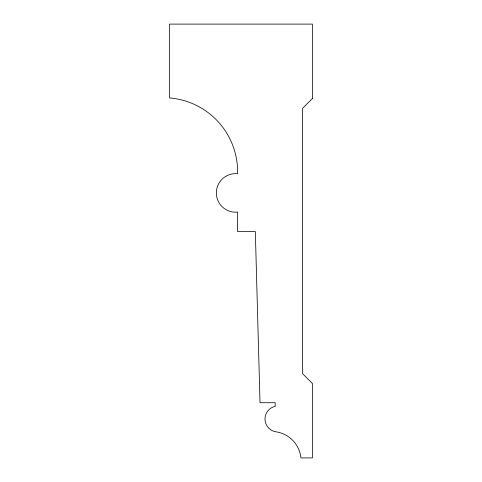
<?xml version="1.0" encoding="UTF-8"?>
<svg xmlns="http://www.w3.org/2000/svg" width="482" height="482" viewBox="0 0 482 482"><rect width="100%" height="100%" fill="white"/><g stroke="black" fill="none" stroke-linecap="round" stroke-linejoin="round"><path stroke-width="0.72" d="M312.457 98.461L302.6 108.317L302.6 373.683L312.457 383.539L312.457 457.9L300.913 457.9A29.354 29.354 0 0 0 276.108 431.83A12.954 12.954 0 0 1 275.174 406.356L275.174 402.717L260.015 402.717L255.327 231.577L237.584 231.577L237.584 212.104A19.286 19.286 0 0 1 216.34 192.921A19.286 19.286 0 0 1 237.584 173.731A74.065 74.065 0 0 0 169.543 97.936L169.543 24.1L312.457 24.1L312.457 98.461"/></g></svg>
